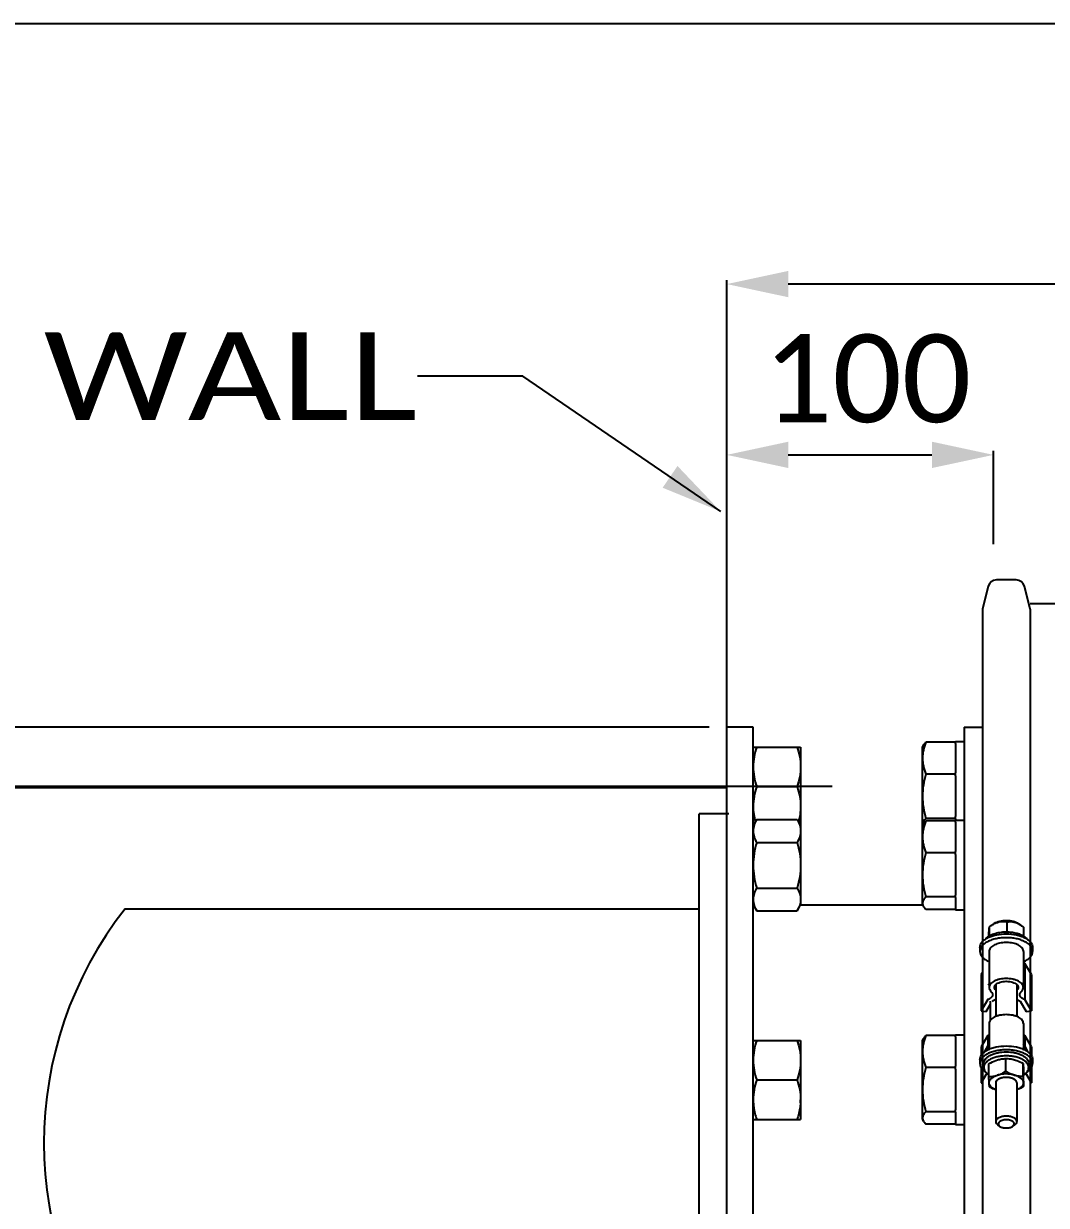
# Model space of a CAD drawing. Header units: millimetres. Extents: x 0 to 7169, y -1866 to 3918.
# Drawn here: x 5683.4 to 6071.3, y 3469.9 to 3918.1 of the extents above; entities that cross this region are included whole.
import ezdxf
from ezdxf.enums import TextEntityAlignment as Align

# ---------------------------------------------------------------- set-up
doc = ezdxf.new("R2010")
doc.units = ezdxf.units.MM
doc.header["$LTSCALE"] = 217.8
doc.header["$PDMODE"] = 3
doc.header["$PDSIZE"] = 8
doc.layers.get('0').update_dxf_attribs({"linetype": 'CONTINUOUS'})
doc.layers.get('Defpoints').update_dxf_attribs({"linetype": 'CONTINUOUS'})
doc.layers.add('00_BUW_DATUM', color=7, linetype='CONTINUOUS')
doc.layers.add('02___PRT_ALL_AXES', color=7, linetype='CONTINUOUS')
doc.styles.get("Standard").update_dxf_attribs({"font": 'calibri.ttf'})
doc.dimstyles.new('DIMSTYLE_2', dxfattribs={"dimtxt": 33.333333, "dimasz": 23.333333, "dimexe": 1.5, "dimexo": 1, "dimgap": 1.25, "dimtad": 1, "dimdsep": 46, "dimtxsty": 'Standard', "dimblk": '_FILLED', "dimblk1": '_FILLED', "dimblk2": '_FILLED', "dimcen": 0.09, "dimazin": 2, "dimtp": 0.01, "dimtm": 0.01, "dimtfac": 1, "dimtofl": 0, "dimtmove": 0, "dimatfit": 3, "dimldrblk": '_FILLED', "dimfxl": 1, "dimtolj": 1, "dimarcsym": 0})
doc.dimstyles.new('DIMSTYLE_3', dxfattribs={"dimtxt": 33.333333, "dimasz": 23.333333, "dimexe": 1.5, "dimexo": 1, "dimgap": 1.25, "dimtad": 1, "dimdec": 0, "dimdsep": 46, "dimtxsty": 'Standard', "dimblk": '_FILLED', "dimblk1": '_FILLED', "dimblk2": '_FILLED', "dimcen": 0.09, "dimazin": 2, "dimtp": 0.01, "dimtm": 0.01, "dimtfac": 1, "dimtdec": 0, "dimtofl": 0, "dimtmove": 0, "dimatfit": 3, "dimldrblk": '_FILLED', "dimfxl": 1, "dimtolj": 1, "dimarcsym": 0})
doc.dimstyles.get("Standard").update_dxf_attribs({"dimtxt": 23.333333, "dimasz": 23.333333, "dimexe": 1.5, "dimexo": 1, "dimtad": 1, "dimdsep": 46, "dimtxsty": 'Standard', "dimblk": '_FILLED', "dimblk1": '_FILLED', "dimblk2": '_FILLED', "dimcen": 0.09, "dimazin": 2, "dimtol": 1, "dimtp": 0.01, "dimtm": 0.01, "dimtfac": 1, "dimtofl": 0, "dimtmove": 0, "dimatfit": 3, "dimldrblk": '_FILLED', "dimfxl": 1, "dimtolj": 1, "dimarcsym": 0})

# ---------------------------------------------------------------- blocks, each defined once
blk = doc.blocks.new('_FILLED')
at = {"color": 0, "linetype": 'ByBlock'}
blk.add_solid([(0, 0), (-1, 0.214), (-1, -0.214)], dxfattribs=at)
blk = doc.blocks.new('*D88')
at = {"color": 0, "linetype": 'Continuous', "lineweight": -2}
for p, q in [((5950.14, 3408.4), (5950.14, 3756.02)), ((6051.27, 3720.61), (6051.27, 3756.02)), ((5973.47, 3754.52), (6027.93, 3754.52))]:
    blk.add_line(p, q, dxfattribs=at)
at = {"layer": 'Defpoints', "color": 0}
for p in [(6051.27, 3754.52), (6051.27, 3719.61), (5950.14, 3407.4)]:
    blk.add_point(p, dxfattribs=at)
at = {"color": 0, "linetype": 'ByBlock', "lineweight": -2, "xscale": 23.3333333333, "yscale": 23.3333333333, "zscale": 23.3333333333, "rotation": 180}
blk.add_blockref('_FILLED', (5950.14, 3754.52), dxfattribs=at)
at = {"color": 0, "linetype": 'ByBlock', "lineweight": -2, "xscale": 23.3333333333, "yscale": 23.3333333333, "zscale": 23.3333333333}
blk.add_blockref('_FILLED', (6051.27, 3754.52), dxfattribs=at)
at = {"color": 0, "insert": (5963.87, 3800.22), "char_height": 33.3333, "attachment_point": 1, "line_spacing_factor": 0.9}
blk.add_mtext('\\A1;\\A1;100', dxfattribs=at)
blk = doc.blocks.new('*D99')
at = {"color": 0, "linetype": 'Continuous', "lineweight": -2}
for p, q in [((5950.14, 3512.29), (5950.14, 3820.79)), ((6737.8, 3819.29), (5973.47, 3819.29)), ((6761.14, 3729.83), (6761.14, 3820.79))]:
    blk.add_line(p, q, dxfattribs=at)
at = {"layer": 'Defpoints', "color": 0}
for p in [(5950.14, 3819.29), (6761.14, 3728.83), (5950.14, 3511.29)]:
    blk.add_point(p, dxfattribs=at)
at = {"color": 0, "linetype": 'ByBlock', "lineweight": -2, "xscale": 23.3333333333, "yscale": 23.3333333333, "zscale": 23.3333333333, "rotation": 180}
blk.add_blockref('_FILLED', (5950.14, 3819.29), dxfattribs=at)
at = {"color": 0, "linetype": 'ByBlock', "lineweight": -2, "xscale": 23.3333333333, "yscale": 23.3333333333, "zscale": 23.3333333333}
blk.add_blockref('_FILLED', (6761.14, 3819.29), dxfattribs=at)
at = {"color": 0, "insert": (6311.1, 3864.98), "char_height": 33.333, "attachment_point": 1, "line_spacing_factor": 0.9}
blk.add_mtext('\\A1;815', dxfattribs=at)
blk = doc.blocks.new('*D105')
at = {"color": 0, "linetype": 'Continuous', "lineweight": -2}
for p, q in [((5953.47, 3628.73), (5545.37, 3628.73)), ((5546.87, 3605.39), (5546.87, 3207.06)), ((5954.81, 3183.73), (5545.37, 3183.73))]:
    blk.add_line(p, q, dxfattribs=at)
at = {"layer": 'Defpoints', "color": 0}
for p in [(5954.47, 3628.73), (5546.87, 3183.73), (5955.81, 3183.73)]:
    blk.add_point(p, dxfattribs=at)
at = {"color": 0, "linetype": 'ByBlock', "lineweight": -2, "xscale": 23.3333333333, "yscale": 23.3333333333, "zscale": 23.3333333333}
for p, rotation in [((5546.87, 3628.73), 90), ((5546.87, 3183.73), 270)]:
    blk.add_blockref('_FILLED', p, dxfattribs=dict(at, rotation=rotation))
at = {"color": 0, "insert": (5501.17, 3424.08), "char_height": 33.333, "attachment_point": 2, "rotation": 90, "line_spacing_factor": 0.9}
blk.add_mtext('\\A1;%%c445', dxfattribs=at)
blk = doc.blocks.new('*D107')
at = {"color": 0, "linetype": 'Continuous', "lineweight": -2}
for p, q in [((5943.47, 3651.23), (5456.46, 3651.23)), ((5457.96, 3627.89), (5457.96, 3184.56)), ((5943.47, 3161.23), (5456.46, 3161.23))]:
    blk.add_line(p, q, dxfattribs=at)
at = {"layer": 'Defpoints', "color": 0}
for p in [(5944.47, 3651.23), (5457.96, 3161.23), (5944.47, 3161.23)]:
    blk.add_point(p, dxfattribs=at)
at = {"color": 0, "linetype": 'ByBlock', "lineweight": -2, "xscale": 23.3333333333, "yscale": 23.3333333333, "zscale": 23.3333333333}
for p, rotation in [((5457.96, 3651.23), 90), ((5457.96, 3161.23), 270)]:
    blk.add_blockref('_FILLED', p, dxfattribs=dict(at, rotation=rotation))
at = {"color": 0, "insert": (5412.26, 3419.16), "char_height": 33.333, "attachment_point": 2, "rotation": 90, "line_spacing_factor": 0.9}
blk.add_mtext('\\A1;%%c490', dxfattribs=at)

msp = doc.modelspace()

# ---------------------------------------------------------------- linework, layer by layer
at = {"color": 7, "linetype": 'Continuous'}
msp.add_line((3959.832, 3918.057), (7169.208, 3918.057), dxfattribs=at)
at = {"color": 0, "linetype": 'Continuous'}
for p, q in [((5950.136, 3628.251), (5950.136, 3817.355)), ((6036.836, 3645.055), (6036.836, 3645.526)), ((6036.836, 3632.806), (6036.836, 3633.932)), ((5950.136, 3628.251), (5645.289, 3628.251)), ((5939.714, 3195.862), (5939.714, 3618.362)), ((5950.907, 3618.362), (5939.714, 3618.362)), ((6036.836, 3616.481), (6036.836, 3617.342)), ((6036.836, 3615.245), (6036.836, 3615.716)), ((6036.836, 3602.997), (6036.836, 3604.123)), ((6036.836, 3586.671), (6036.836, 3587.533)), ((6051.604, 3576.845), (6050.421, 3576.04)), ((6056.455, 3573.635), (6056.455, 3577.394)), ((6060.668, 3576.845), (6061.651, 3576.176)), ((6049.798, 3575.593), (6050.42, 3576.041)), ((6049.798, 3572.162), (6049.798, 3575.593)), ((6062.793, 3571.973), (6062.793, 3575.307)), ((6046.136, 3567.702), (6046.136, 3566.248)), ((6066.136, 3567.702), (6066.136, 3566.248)), ((6049.636, 3566.248), (6049.636, 3552.564)), ((6062.636, 3566.248), (6062.636, 3552.564)), ((6047.085, 3558.223), (6046.626, 3557.438)), ((6063.183, 3561.651), (6063.183, 3547.967)), ((6065.646, 3557.438), (6063.183, 3561.651)), ((6046.626, 3557.438), (6046.626, 3543.754)), ((6065.646, 3557.438), (6065.646, 3543.754)), ((6052.136, 3553.612), (6052.136, 3541.527)), ((6060.136, 3553.612), (6060.136, 3541.527)), ((6049.089, 3547.967), (6046.626, 3543.754)), ((6048.546, 3543.459), (6050.136, 3546.178)), ((6061.445, 3547.361), (6063.726, 3543.459)), ((6065.646, 3543.754), (6063.183, 3547.967)), ((6046.626, 3543.754), (6048.546, 3543.459)), ((6063.726, 3543.459), (6065.646, 3543.754)), ((6049.636, 3538.88), (6049.636, 3529.119)), ((6062.636, 3538.88), (6062.636, 3529.119)), ((6036.836, 3533.804), (6036.836, 3534.276)), ((6049.089, 3534.283), (6046.626, 3530.07)), ((6049.089, 3534.283), (6049.089, 3528.871)), ((6063.183, 3534.283), (6063.183, 3528.871)), ((6065.646, 3530.07), (6063.183, 3534.283)), ((6046.626, 3530.07), (6046.626, 3526.765)), ((6065.646, 3530.07), (6065.646, 3526.765)), ((6036.836, 3521.556), (6036.836, 3522.682)), ((6046.136, 3525.195), (6046.136, 3523.742)), ((6047.636, 3523.742), (6047.636, 3522.202)), ((6064.636, 3523.742), (6064.636, 3522.202)), ((6066.136, 3525.195), (6066.136, 3523.742)), ((6046.626, 3522.172), (6046.626, 3516.386)), ((6048.753, 3520.023), (6046.626, 3516.386)), ((6065.646, 3516.386), (6063.52, 3520.023)), ((6065.646, 3522.172), (6065.646, 3516.386)), ((6046.626, 3516.386), (6047.085, 3516.315)), ((6052.136, 3516.386), (6052.136, 3501.676)), ((6060.136, 3516.386), (6060.136, 3501.676)), ((6065.187, 3516.315), (6065.646, 3516.386)), ((6036.836, 3505.231), (6036.836, 3506.092)), ((6053.749, 3499.879), (6052.954, 3500.42)), ((6058.523, 3499.879), (6059.318, 3500.42))]:
    msp.add_line(p, q, dxfattribs=at)
for p, q in [((6065.187, 3698.112), (6748.122, 3698.112)), ((5990.094, 3628.728), (5890.094, 3628.728)), ((5721.924, 3582.391), (5939.714, 3582.391))]:
    msp.add_line(p, q)
for centre, radius, start, end in [((5834.935, 3493.489), 143.788, 141.80895, 218.19105), ((6054.483, 3568.126), 9.476, 77.98955, 79.5512)]:
    msp.add_arc(centre, radius, start, end, dxfattribs=at)
for points in [[(6050.421, 3576.041), (6050.812, 3576.307), (6051.217, 3576.554), (6051.638, 3576.769)], [(6061.652, 3576.177), (6062.047, 3575.908), (6062.426, 3575.614), (6062.793, 3575.307)]]:
    msp.add_open_spline(points, degree=3, dxfattribs=at)
for points, knots in [([(6051.604, 3576.845), (6052.211, 3577.258), (6053.733, 3577.84), (6055.329, 3578.013), (6056.187, 3578.009)], [0, 0, 0, 0, 0.4609939, 1, 1, 1, 1]), ([(6051.638, 3576.769), (6052.365, 3577.141), (6053.878, 3577.666), (6055.469, 3577.579), (6056.202, 3577.445)], [0, 0, 0, 0, 0.523213, 1, 1, 1, 1]), ([(6056.187, 3578.009), (6057.027, 3578.005), (6058.587, 3577.825), (6060.074, 3577.249), (6060.668, 3576.845)], [0, 0, 0, 0, 0.5390115, 1, 1, 1, 1]), ([(6056.455, 3577.394), (6057.121, 3577.512), (6058.574, 3577.596), (6059.964, 3577.128), (6060.633, 3576.785)], [0, 0, 0, 0, 0.4735997, 1, 1, 1, 1]), ([(6060.633, 3576.785), (6060.72, 3576.741), (6061.069, 3576.554), (6061.405, 3576.344), (6061.652, 3576.177)], [0, 0, 0, 0, 0.2469076, 1, 1, 1, 1]), ([(6048.255, 3570.89), (6048.603, 3571.337), (6049.31, 3571.92), (6050.409, 3572.518), (6051.77, 3573.067), (6053.693, 3573.525), (6055.305, 3573.646), (6056.136, 3573.646)], [0, 0, 0, 0, 0.1979219, 0.3127605, 0.4372981, 0.7095369, 1, 1, 1, 1]), ([(6049.492, 3571.987), (6049.514, 3572.474), (6049.558, 3573.343), (6049.625, 3574.449), (6049.703, 3575.16), (6049.754, 3575.5), (6049.798, 3575.593)], [0, 0, 0, 0, 0.4037684, 0.7207178, 0.9145244, 1, 1, 1, 1]), ([(6049.522, 3571.588), (6050.499, 3572.035), (6052.689, 3572.68), (6054.952, 3572.884), (6056.136, 3572.884)], [0, 0, 0, 0, 0.475943, 1, 1, 1, 1]), ([(6056.136, 3573.646), (6056.77, 3573.646), (6058.016, 3573.574), (6059.803, 3573.255), (6061.412, 3572.741), (6062.375, 3572.253), (6062.799, 3571.976)], [0, 0, 0, 0, 0.2735217, 0.5370372, 0.7815209, 1, 1, 1, 1]), ([(6056.136, 3572.884), (6057.418, 3572.884), (6059.309, 3572.701), (6061.657, 3572.062), (6063.173, 3571.429), (6064.43, 3570.656), (6065.382, 3569.762), (6065.991, 3568.768), (6066.136, 3568.045), (6066.136, 3567.702)], [0, 0, 0, 0, 0.3153058, 0.4623371, 0.5973003, 0.7178459, 0.8233358, 0.9156559, 1, 1, 1, 1]), ([(6062.799, 3571.976), (6062.922, 3571.896), (6063.368, 3571.582), (6063.773, 3571.205), (6064.018, 3570.89)], [0, 0, 0, 0, 0.2692874, 1, 1, 1, 1]), ([(6046.136, 3567.702), (6046.136, 3568.073), (6046.308, 3568.861), (6047.02, 3569.925), (6048.121, 3570.864), (6049.024, 3571.361), (6049.522, 3571.588)], [0, 0, 0, 0, 0.205462, 0.4332169, 0.6968127, 1, 1, 1, 1]), ([(6066.136, 3566.248), (6066.136, 3566.591), (6065.991, 3567.315), (6065.382, 3568.308), (6064.43, 3569.202), (6063.173, 3569.975), (6061.657, 3570.608), (6059.936, 3571.076), (6058.072, 3571.365), (6056.136, 3571.462), (6054.2, 3571.365), (6052.336, 3571.076), (6050.615, 3570.608), (6049.099, 3569.975), (6047.842, 3569.202), (6046.89, 3568.308), (6046.281, 3567.315), (6046.136, 3566.591), (6046.136, 3566.248)], [0, 0, 0, 0, 0.0421539, 0.0882937, 0.1410156, 0.2012625, 0.2687146, 0.3421986, 0.4199837, 0.5000002, 0.5800166, 0.6578014, 0.7312851, 0.7987371, 0.858984, 0.9117059, 0.957846, 1, 1, 1, 1]), ([(6062.412, 3567.124), (6062.185, 3567.56), (6061.596, 3568.14), (6060.634, 3568.704), (6059.376, 3569.221), (6057.569, 3569.603), (6055.305, 3569.658), (6053.141, 3569.314), (6051.548, 3568.7), (6050.568, 3568.021), (6050.045, 3567.475), (6049.714, 3566.879), (6049.636, 3566.452), (6049.636, 3566.248)], [0, 0, 0, 0, 0.0988287, 0.1584259, 0.2243872, 0.3708297, 0.5263846, 0.6766314, 0.8084664, 0.8649488, 0.9148014, 0.9590533, 1, 1, 1, 1]), ([(6046.136, 3566.248), (6046.136, 3565.871), (6046.314, 3565.068), (6047.049, 3563.99), (6048.183, 3563.041), (6049.111, 3562.543), (6049.622, 3562.316)], [0, 0, 0, 0, 0.2046345, 0.4320963, 0.6960458, 1, 1, 1, 1]), ([(6062.636, 3566.248), (6062.636, 3566.322), (6062.617, 3566.625), (6062.518, 3566.92), (6062.412, 3567.124)], [0, 0, 0, 0, 0.2439904, 1, 1, 1, 1]), ([(6062.65, 3562.316), (6063.161, 3562.543), (6064.089, 3563.041), (6065.223, 3563.99), (6065.958, 3565.068), (6066.136, 3565.871), (6066.136, 3566.248)], [0, 0, 0, 0, 0.3039542, 0.5679037, 0.7953655, 1, 1, 1, 1]), ([(6063.183, 3561.651), (6063.134, 3561.669), (6062.947, 3561.74), (6062.764, 3561.821), (6062.631, 3561.888)], [0, 0, 0, 0, 0.2575174, 1, 1, 1, 1]), ([(6062.636, 3552.564), (6062.636, 3552.787), (6062.542, 3553.257), (6062.146, 3553.903), (6061.527, 3554.484), (6060.71, 3554.987), (6059.725, 3555.398), (6058.198, 3555.813), (6056.136, 3556.013), (6054.074, 3555.813), (6052.547, 3555.398), (6051.562, 3554.987), (6050.745, 3554.484), (6050.126, 3553.903), (6049.73, 3553.257), (6049.636, 3552.787), (6049.636, 3552.564)], [0, 0, 0, 0, 0.0421712, 0.0883329, 0.1410783, 0.2013518, 0.2688335, 0.342349, 0.5, 0.657651, 0.7311665, 0.7986482, 0.8589217, 0.9116671, 0.9578288, 1, 1, 1, 1]), ([(6052.121, 3553.616), (6052.326, 3553.826), (6052.855, 3554.202), (6053.809, 3554.593), (6054.93, 3554.84), (6056.136, 3554.924), (6057.343, 3554.84), (6058.463, 3554.593), (6059.417, 3554.202), (6059.947, 3553.826), (6060.151, 3553.616)], [0, 0, 0, 0, 0.1021199, 0.2226067, 0.3574305, 0.5, 0.6425695, 0.7773933, 0.8978801, 1, 1, 1, 1]), ([(6049.636, 3552.564), (6049.636, 3552.278), (6049.798, 3551.659), (6050.195, 3551.173), (6050.433, 3550.948)], [0, 0, 0, 0, 0.4662577, 1, 1, 1, 1]), ([(6050.976, 3549.847), (6050.976, 3549.727), (6050.937, 3549.478), (6050.769, 3549.123), (6050.5, 3548.791), (6050.271, 3548.599), (6050.144, 3548.508)], [0, 0, 0, 0, 0.2203962, 0.4543932, 0.71233, 1, 1, 1, 1]), ([(6050.433, 3550.948), (6050.595, 3550.794), (6050.865, 3550.463), (6050.976, 3550.042), (6050.976, 3549.847)], [0, 0, 0, 0, 0.5337515, 1, 1, 1, 1]), ([(6051.636, 3552.563), (6051.636, 3552.748), (6051.733, 3553.145), (6051.975, 3553.467), (6052.121, 3553.616)], [0, 0, 0, 0, 0.4696531, 1, 1, 1, 1]), ([(6052.127, 3551.504), (6051.98, 3551.654), (6051.734, 3551.977), (6051.636, 3552.377), (6051.636, 3552.563)], [0, 0, 0, 0, 0.5307381, 1, 1, 1, 1]), ([(6060.636, 3552.563), (6060.636, 3552.377), (6060.538, 3551.977), (6060.292, 3551.654), (6060.145, 3551.504)], [0, 0, 0, 0, 0.4692619, 1, 1, 1, 1]), ([(6060.151, 3553.616), (6060.297, 3553.467), (6060.539, 3553.145), (6060.636, 3552.748), (6060.636, 3552.563)], [0, 0, 0, 0, 0.5303469, 1, 1, 1, 1]), ([(6061.296, 3549.847), (6061.297, 3550.042), (6061.407, 3550.463), (6061.677, 3550.794), (6061.839, 3550.948)], [0, 0, 0, 0, 0.4662485, 1, 1, 1, 1]), ([(6063.183, 3547.967), (6062.91, 3548.066), (6062.415, 3548.289), (6061.801, 3548.736), (6061.397, 3549.258), (6061.296, 3549.66), (6061.296, 3549.847)], [0, 0, 0, 0, 0.3089921, 0.5755416, 0.8011537, 1, 1, 1, 1]), ([(6061.839, 3550.948), (6062.077, 3551.173), (6062.474, 3551.659), (6062.636, 3552.278), (6062.636, 3552.564)], [0, 0, 0, 0, 0.5337423, 1, 1, 1, 1]), ([(6050.144, 3548.508), (6050.069, 3548.454), (6049.738, 3548.236), (6049.375, 3548.071), (6049.089, 3547.967)], [0, 0, 0, 0, 0.2319791, 1, 1, 1, 1]), ([(6050.827, 3547.361), (6050.955, 3547.42), (6051.421, 3547.653), (6051.859, 3547.947), (6052.14, 3548.204)], [0, 0, 0, 0, 0.2696925, 1, 1, 1, 1]), ([(6060.132, 3548.204), (6060.221, 3548.123), (6060.623, 3547.79), (6061.081, 3547.529), (6061.445, 3547.361)], [0, 0, 0, 0, 0.230694, 1, 1, 1, 1]), ([(6062.636, 3538.88), (6062.636, 3539.103), (6062.542, 3539.573), (6062.146, 3540.219), (6061.527, 3540.8), (6060.71, 3541.303), (6059.725, 3541.714), (6058.198, 3542.129), (6056.136, 3542.329), (6054.074, 3542.129), (6052.547, 3541.714), (6051.562, 3541.303), (6050.745, 3540.8), (6050.126, 3540.219), (6049.73, 3539.573), (6049.636, 3539.103), (6049.636, 3538.88)], [0, 0, 0, 0, 0.0421712, 0.0883329, 0.1410783, 0.2013518, 0.2688335, 0.342349, 0.5, 0.657651, 0.7311665, 0.7986482, 0.8589217, 0.9116671, 0.9578288, 1, 1, 1, 1]), ([(6049.641, 3534.52), (6049.598, 3534.498), (6049.418, 3534.411), (6049.232, 3534.335), (6049.089, 3534.283)], [0, 0, 0, 0, 0.2423313, 1, 1, 1, 1]), ([(6063.183, 3534.283), (6063.134, 3534.301), (6062.947, 3534.372), (6062.764, 3534.453), (6062.631, 3534.52)], [0, 0, 0, 0, 0.2575174, 1, 1, 1, 1]), ([(6046.136, 3525.195), (6046.136, 3525.539), (6046.281, 3526.262), (6046.89, 3527.256), (6047.842, 3528.149), (6049.099, 3528.923), (6050.615, 3529.556), (6052.963, 3530.195), (6054.854, 3530.378), (6056.136, 3530.378)], [0, 0, 0, 0, 0.0843441, 0.1766642, 0.2821541, 0.4026997, 0.5376629, 0.6846942, 1, 1, 1, 1]), ([(6066.136, 3523.742), (6066.136, 3524.085), (6065.991, 3524.808), (6065.382, 3525.802), (6064.43, 3526.696), (6063.173, 3527.469), (6061.657, 3528.102), (6059.936, 3528.57), (6058.072, 3528.859), (6056.136, 3528.956), (6054.2, 3528.859), (6052.336, 3528.57), (6050.615, 3528.102), (6049.099, 3527.469), (6047.842, 3526.696), (6046.89, 3525.802), (6046.281, 3524.808), (6046.136, 3524.085), (6046.136, 3523.742)], [0, 0, 0, 0, 0.0421539, 0.0882937, 0.1410156, 0.2012625, 0.2687146, 0.3421986, 0.4199837, 0.5000002, 0.5800166, 0.6578014, 0.7312851, 0.7987371, 0.858984, 0.9117059, 0.957846, 1, 1, 1, 1]), ([(6047.636, 3523.742), (6047.636, 3524.033), (6047.759, 3524.648), (6048.277, 3525.493), (6049.086, 3526.252), (6050.154, 3526.91), (6051.443, 3527.448), (6053.439, 3527.991), (6055.046, 3528.146), (6056.136, 3528.146)], [0, 0, 0, 0, 0.0843441, 0.1766642, 0.2821541, 0.4026997, 0.5376629, 0.6846942, 1, 1, 1, 1]), ([(6056.136, 3530.378), (6057.418, 3530.378), (6059.309, 3530.195), (6061.657, 3529.556), (6063.173, 3528.923), (6064.43, 3528.149), (6065.382, 3527.256), (6065.991, 3526.262), (6066.136, 3525.539), (6066.136, 3525.195)], [0, 0, 0, 0, 0.3153058, 0.4623371, 0.5973003, 0.7178459, 0.8233358, 0.9156559, 1, 1, 1, 1]), ([(6056.136, 3528.146), (6057.226, 3528.146), (6058.833, 3527.991), (6060.829, 3527.448), (6062.118, 3526.91), (6063.186, 3526.252), (6063.995, 3525.493), (6064.513, 3524.648), (6064.636, 3524.033), (6064.636, 3523.742)], [0, 0, 0, 0, 0.3153058, 0.4623371, 0.5973003, 0.7178459, 0.8233358, 0.9156559, 1, 1, 1, 1]), ([(6046.136, 3523.742), (6046.136, 3523.453), (6046.236, 3522.852), (6046.667, 3522.003), (6047.354, 3521.214), (6047.933, 3520.765), (6048.255, 3520.552)], [0, 0, 0, 0, 0.2176294, 0.4503495, 0.7092371, 1, 1, 1, 1]), ([(6064.636, 3522.202), (6064.636, 3522.494), (6064.513, 3523.109), (6063.995, 3523.953), (6063.186, 3524.713), (6062.118, 3525.371), (6060.829, 3525.908), (6059.366, 3526.307), (6057.782, 3526.552), (6056.136, 3526.635), (6054.49, 3526.552), (6052.906, 3526.307), (6051.443, 3525.908), (6050.154, 3525.371), (6049.086, 3524.713), (6048.277, 3523.953), (6047.759, 3523.109), (6047.636, 3522.494), (6047.636, 3522.202)], [0, 0, 0, 0, 0.0421539, 0.0882937, 0.1410156, 0.2012625, 0.2687146, 0.3421986, 0.4199837, 0.5000002, 0.5800166, 0.6578014, 0.7312851, 0.7987371, 0.858984, 0.9117059, 0.957846, 1, 1, 1, 1]), ([(6064.017, 3520.552), (6064.339, 3520.765), (6064.918, 3521.214), (6065.605, 3522.003), (6066.036, 3522.852), (6066.136, 3523.453), (6066.136, 3523.742)], [0, 0, 0, 0, 0.290763, 0.5496507, 0.7823707, 1, 1, 1, 1]), ([(6047.636, 3522.202), (6047.636, 3521.95), (6047.726, 3521.424), (6048.113, 3520.683), (6048.729, 3519.999), (6049.246, 3519.612), (6049.533, 3519.428)], [0, 0, 0, 0, 0.2163887, 0.4485529, 0.7078813, 1, 1, 1, 1]), ([(6056.034, 3518.459), (6055.97, 3518.454), (6055.844, 3518.445), (6055.653, 3518.432), (6055.495, 3518.42), (6055.384, 3518.413), (6055.32, 3518.408), (6055.273, 3518.405), (6055.233, 3518.402), (6055.201, 3518.4), (6055.182, 3518.398), (6055.166, 3518.398), (6055.151, 3518.394), (6055.124, 3518.39), (6055.072, 3518.379), (6054.997, 3518.365), (6054.877, 3518.342), (6054.757, 3518.319), (6054.637, 3518.296), (6054.562, 3518.281), (6054.502, 3518.27), (6054.457, 3518.261), (6054.412, 3518.252), (6054.378, 3518.246), (6054.356, 3518.242), (6054.34, 3518.239), (6054.324, 3518.233), (6054.304, 3518.226), (6054.277, 3518.217), (6054.243, 3518.206), (6054.19, 3518.188), (6054.122, 3518.165), (6054.015, 3518.129), (6053.908, 3518.093), (6053.8, 3518.057), (6053.733, 3518.034), (6053.679, 3518.016), (6053.646, 3518.005), (6053.622, 3517.997), (6053.611, 3517.993), (6053.604, 3517.991), (6053.598, 3517.988), (6053.591, 3517.984), (6053.58, 3517.978), (6053.56, 3517.968), (6053.532, 3517.953), (6053.488, 3517.93), (6053.432, 3517.9), (6053.364, 3517.864), (6053.297, 3517.829), (6053.23, 3517.793), (6053.163, 3517.758), (6053.107, 3517.728), (6053.062, 3517.705), (6053.034, 3517.69), (6053.014, 3517.679), (6053.003, 3517.673), (6052.996, 3517.67), (6052.99, 3517.667), (6052.986, 3517.663), (6052.979, 3517.657), (6052.964, 3517.644), (6052.942, 3517.627), (6052.917, 3517.605), (6052.891, 3517.584), (6052.857, 3517.555), (6052.797, 3517.505), (6052.728, 3517.447), (6052.66, 3517.39), (6052.617, 3517.354), (6052.583, 3517.326), (6052.562, 3517.308), (6052.545, 3517.293), (6052.532, 3517.283), (6052.52, 3517.274), (6052.516, 3517.266), (6052.51, 3517.258), (6052.504, 3517.248), (6052.494, 3517.233), (6052.481, 3517.213), (6052.465, 3517.189), (6052.444, 3517.158), (6052.418, 3517.119), (6052.387, 3517.072), (6052.355, 3517.025), (6052.324, 3516.978), (6052.298, 3516.939), (6052.277, 3516.907), (6052.261, 3516.884), (6052.25, 3516.866), (6052.242, 3516.854), (6052.238, 3516.848), (6052.234, 3516.844), (6052.234, 3516.839), (6052.233, 3516.835), (6052.232, 3516.83), (6052.23, 3516.822), (6052.227, 3516.807), (6052.222, 3516.786), (6052.217, 3516.761), (6052.21, 3516.728), (6052.201, 3516.686), (6052.19, 3516.636), (6052.176, 3516.57), (6052.158, 3516.486), (6052.143, 3516.42), (6052.136, 3516.386)], [0, 0, 0, 0, 0.03125, 0.0625, 0.09375, 0.109375, 0.1171875, 0.125, 0.1328125, 0.1367188, 0.140625, 0.1425781, 0.1445312, 0.1484375, 0.15625, 0.171875, 0.1875, 0.21875, 0.234375, 0.25, 0.2578125, 0.265625, 0.2734375, 0.28125, 0.2832031, 0.2851562, 0.2890625, 0.2929688, 0.296875, 0.3046875, 0.3125, 0.328125, 0.34375, 0.375, 0.390625, 0.40625, 0.4140625, 0.421875, 0.4257812, 0.4277344, 0.4287109, 0.4296875, 0.4316406, 0.4335938, 0.4375, 0.4453125, 0.453125, 0.46875, 0.484375, 0.5, 0.515625, 0.53125, 0.546875, 0.5546875, 0.5625, 0.5664062, 0.5683594, 0.5703125, 0.5712891, 0.5722656, 0.5742188, 0.578125, 0.5859375, 0.59375, 0.6015625, 0.609375, 0.625, 0.65625, 0.671875, 0.6875, 0.6953125, 0.703125, 0.7070312, 0.7109375, 0.7148438, 0.7167969, 0.71875, 0.7226562, 0.7265625, 0.734375, 0.7421875, 0.75, 0.765625, 0.78125, 0.796875, 0.8125, 0.828125, 0.8359375, 0.84375, 0.8515625, 0.8535156, 0.8554688, 0.8574219, 0.8583984, 0.859375, 0.8613281, 0.8632812, 0.8671875, 0.875, 0.8828125, 0.890625, 0.90625, 0.921875, 0.9375, 0.96875, 1, 1, 1, 1]), ([(6060.136, 3516.386), (6060.129, 3516.421), (6060.12, 3516.472), (6060.106, 3516.54), (6060.097, 3516.591), (6060.087, 3516.642), (6060.078, 3516.685), (6060.072, 3516.719), (6060.068, 3516.741), (6060.065, 3516.758), (6060.062, 3516.77), (6060.06, 3516.781), (6060.059, 3516.789), (6060.058, 3516.793), (6060.057, 3516.796), (6060.055, 3516.799), (6060.053, 3516.803), (6060.049, 3516.81), (6060.043, 3516.821), (6060.035, 3516.833), (6060.025, 3516.849), (6060.013, 3516.87), (6059.994, 3516.903), (6059.97, 3516.944), (6059.94, 3516.993), (6059.911, 3517.042), (6059.887, 3517.083), (6059.867, 3517.116), (6059.855, 3517.136), (6059.845, 3517.153), (6059.838, 3517.165), (6059.832, 3517.175), (6059.828, 3517.182), (6059.825, 3517.187), (6059.824, 3517.19), (6059.82, 3517.192), (6059.817, 3517.196), (6059.81, 3517.203), (6059.8, 3517.212), (6059.788, 3517.224), (6059.772, 3517.239), (6059.752, 3517.257), (6059.721, 3517.288), (6059.681, 3517.325), (6059.634, 3517.371), (6059.587, 3517.416), (6059.547, 3517.453), (6059.515, 3517.484), (6059.496, 3517.502), (6059.48, 3517.518), (6059.468, 3517.529), (6059.458, 3517.538), (6059.451, 3517.545), (6059.447, 3517.549), (6059.445, 3517.552), (6059.44, 3517.554), (6059.435, 3517.557), (6059.426, 3517.563), (6059.413, 3517.571), (6059.397, 3517.581), (6059.375, 3517.594), (6059.349, 3517.611), (6059.306, 3517.637), (6059.253, 3517.67), (6059.19, 3517.709), (6059.126, 3517.749), (6059.073, 3517.782), (6059.03, 3517.808), (6058.998, 3517.828), (6058.972, 3517.844), (6058.953, 3517.856), (6058.943, 3517.862), (6058.935, 3517.868), (6058.925, 3517.871), (6058.912, 3517.877), (6058.889, 3517.886), (6058.857, 3517.9), (6058.818, 3517.916), (6058.767, 3517.937), (6058.702, 3517.964), (6058.625, 3517.996), (6058.547, 3518.028), (6058.483, 3518.055), (6058.431, 3518.077), (6058.392, 3518.093), (6058.36, 3518.106), (6058.337, 3518.115), (6058.324, 3518.121), (6058.315, 3518.125), (6058.303, 3518.128), (6058.289, 3518.132), (6058.263, 3518.139), (6058.226, 3518.148), (6058.182, 3518.16), (6058.123, 3518.176), (6058.05, 3518.196), (6057.962, 3518.219), (6057.873, 3518.243), (6057.8, 3518.263), (6057.741, 3518.278), (6057.697, 3518.29), (6057.66, 3518.3), (6057.634, 3518.307), (6057.619, 3518.311), (6057.609, 3518.314), (6057.596, 3518.315), (6057.58, 3518.318), (6057.552, 3518.322), (6057.511, 3518.328), (6057.463, 3518.335), (6057.398, 3518.345), (6057.317, 3518.356), (6057.22, 3518.371), (6057.122, 3518.385), (6057.041, 3518.397), (6056.976, 3518.406), (6056.928, 3518.413), (6056.887, 3518.419), (6056.859, 3518.424), (6056.843, 3518.426), (6056.831, 3518.428), (6056.818, 3518.428), (6056.802, 3518.429), (6056.773, 3518.43), (6056.731, 3518.432), (6056.681, 3518.434), (6056.615, 3518.436), (6056.532, 3518.439), (6056.399, 3518.444), (6056.233, 3518.451), (6056.1, 3518.456), (6056.034, 3518.459)], [0, 0, 0, 0, 0.03125, 0.046875, 0.0625, 0.078125, 0.09375, 0.1015625, 0.109375, 0.1132812, 0.1171875, 0.1210938, 0.1230469, 0.1240234, 0.125, 0.1259766, 0.1269531, 0.1289062, 0.1328125, 0.1367188, 0.140625, 0.1484375, 0.15625, 0.171875, 0.1875, 0.203125, 0.21875, 0.2265625, 0.234375, 0.2382812, 0.2421875, 0.2460938, 0.2480469, 0.2490234, 0.25, 0.2509766, 0.2519531, 0.2539062, 0.2578125, 0.2617188, 0.265625, 0.2734375, 0.28125, 0.296875, 0.3125, 0.328125, 0.34375, 0.3515625, 0.359375, 0.3632812, 0.3671875, 0.3710938, 0.3730469, 0.3740234, 0.375, 0.3759766, 0.3769531, 0.3789062, 0.3828125, 0.3867188, 0.390625, 0.3984375, 0.40625, 0.421875, 0.4375, 0.453125, 0.46875, 0.4765625, 0.484375, 0.4921875, 0.4960938, 0.4980469, 0.5, 0.5019531, 0.5039062, 0.5078125, 0.515625, 0.5234375, 0.53125, 0.546875, 0.5625, 0.578125, 0.59375, 0.6015625, 0.609375, 0.6171875, 0.6210938, 0.6230469, 0.625, 0.6269531, 0.6289062, 0.6328125, 0.640625, 0.6484375, 0.65625, 0.671875, 0.6875, 0.703125, 0.71875, 0.7265625, 0.734375, 0.7421875, 0.7460938, 0.7480469, 0.75, 0.7519531, 0.7539062, 0.7578125, 0.765625, 0.7734375, 0.78125, 0.796875, 0.8125, 0.828125, 0.84375, 0.8515625, 0.859375, 0.8671875, 0.8710938, 0.8730469, 0.875, 0.8769531, 0.8789062, 0.8828125, 0.890625, 0.8984375, 0.90625, 0.921875, 0.9375, 0.96875, 1, 1, 1, 1]), ([(6062.739, 3519.428), (6063.026, 3519.612), (6063.544, 3519.999), (6064.159, 3520.683), (6064.546, 3521.424), (6064.636, 3521.95), (6064.636, 3522.202)], [0, 0, 0, 0, 0.2921187, 0.5514472, 0.7836113, 1, 1, 1, 1]), ([(6056.172, 3503.749), (6055.655, 3503.751), (6054.675, 3503.66), (6053.54, 3503.299), (6052.826, 3502.864), (6052.441, 3502.505), (6052.195, 3502.105), (6052.136, 3501.814), (6052.136, 3501.676)], [0, 0, 0, 0, 0.3153295, 0.5970882, 0.7178112, 0.8234035, 0.915729, 1, 1, 1, 1]), ([(6052.136, 3501.676), (6052.136, 3501.444), (6052.321, 3500.928), (6052.72, 3500.579), (6052.954, 3500.42)], [0, 0, 0, 0, 0.4501157, 1, 1, 1, 1]), ([(6056.163, 3502.375), (6055.627, 3502.378), (6054.847, 3502.28), (6053.947, 3501.912), (6053.458, 3501.565), (6053.156, 3501.141), (6053.09, 3500.469), (6053.475, 3500.066), (6053.75, 3499.879)], [0, 0, 0, 0, 0.3335963, 0.4788397, 0.6016822, 0.7030066, 0.7929103, 1, 1, 1, 1]), ([(6058.522, 3499.879), (6058.796, 3500.064), (6059.177, 3500.463), (6059.12, 3501.129), (6058.827, 3501.552), (6058.348, 3501.899), (6057.463, 3502.271), (6056.693, 3502.373), (6056.163, 3502.375)], [0, 0, 0, 0, 0.2080486, 0.2981599, 0.3992767, 0.5216479, 0.6664145, 1, 1, 1, 1]), ([(6060.136, 3501.676), (6060.136, 3501.812), (6060.079, 3502.1), (6059.838, 3502.495), (6059.461, 3502.852), (6058.762, 3503.285), (6057.646, 3503.649), (6056.681, 3503.746), (6056.172, 3503.749)], [0, 0, 0, 0, 0.0845196, 0.1769544, 0.2824744, 0.4029894, 0.6843222, 1, 1, 1, 1]), ([(6059.318, 3500.42), (6059.552, 3500.579), (6059.951, 3500.928), (6060.136, 3501.444), (6060.136, 3501.676)], [0, 0, 0, 0, 0.5498858, 1, 1, 1, 1]), ([(6053.75, 3499.879), (6054.063, 3499.666), (6054.845, 3499.363), (6055.667, 3499.268), (6056.109, 3499.266)], [0, 0, 0, 0, 0.4610036, 1, 1, 1, 1]), ([(6056.109, 3499.266), (6056.561, 3499.264), (6057.401, 3499.355), (6058.203, 3499.661), (6058.522, 3499.879)], [0, 0, 0, 0, 0.538992, 1, 1, 1, 1])]:
    msp.add_open_spline(points, degree=3, knots=knots, dxfattribs=at)
at = {"layer": '00_BUW_DATUM', "color": 0, "linetype": 'Continuous'}
for p, q in [((5960.136, 3643.728), (5978.136, 3643.728)), ((5978.136, 3643.728), (5978.136, 3583.919)), ((6024.336, 3643.728), (6024.68, 3644.324)), ((6024.336, 3583.919), (6024.336, 3643.728)), ((6036.836, 3645.526), (6025.676, 3645.526)), ((6036.836, 3645.728), (6036.836, 3645.526)), ((6040.136, 3645.728), (6036.836, 3645.728)), ((6036.836, 3645.055), (6036.836, 3633.932)), ((6036.836, 3633.469), (6025.676, 3633.469)), ((6036.836, 3632.806), (6036.836, 3617.342)), ((5961.476, 3628.728), (5976.796, 3628.728)), ((6036.836, 3616.671), (6025.676, 3616.671)), ((6036.836, 3616.481), (6036.836, 3615.925)), ((5960.136, 3613.919), (5961.476, 3616.239)), ((5961.476, 3616.239), (5976.796, 3616.239)), ((5976.796, 3616.239), (5978.136, 3613.919)), ((6024.336, 3613.919), (6024.68, 3614.514)), ((6036.836, 3615.716), (6025.676, 3615.716)), ((6036.836, 3615.919), (6036.836, 3615.716)), ((6040.136, 3615.919), (6036.836, 3615.919)), ((6036.836, 3615.245), (6036.836, 3604.123)), ((5961.476, 3607.579), (5976.796, 3607.579)), ((6036.836, 3603.66), (6025.676, 3603.66)), ((6036.836, 3602.997), (6036.836, 3587.533)), ((5961.476, 3590.258), (5976.796, 3590.258)), ((6036.836, 3586.862), (6025.676, 3586.862)), ((6036.836, 3586.671), (6036.836, 3581.919)), ((5960.136, 3583.919), (5961.476, 3581.598)), ((5961.476, 3581.598), (5976.796, 3581.598)), ((5976.796, 3581.598), (5978.136, 3583.919)), ((6024.336, 3583.919), (6024.68, 3583.323)), ((6036.836, 3582.121), (6025.676, 3582.121)), ((6040.136, 3581.919), (6036.836, 3581.919)), ((5960.136, 3532.478), (5978.136, 3532.478)), ((5978.136, 3532.478), (5978.136, 3502.478)), ((6024.336, 3532.478), (6024.68, 3533.074)), ((6024.336, 3502.478), (6024.336, 3532.478)), ((6036.836, 3534.276), (6025.676, 3534.276)), ((6036.836, 3534.478), (6036.836, 3534.276)), ((6040.136, 3534.478), (6036.836, 3534.478)), ((6036.836, 3533.804), (6036.836, 3522.682)), ((6049.542, 3518.741), (6049.542, 3523.564)), ((6055.944, 3520.771), (6055.944, 3525.594)), ((6062.538, 3518.913), (6062.538, 3523.736)), ((6036.836, 3522.219), (6025.676, 3522.219)), ((6036.836, 3521.556), (6036.836, 3506.092)), ((6062.73, 3515.025), (6062.73, 3519.847)), ((5961.476, 3517.478), (5976.796, 3517.478)), ((6036.836, 3505.421), (6025.676, 3505.421)), ((6036.836, 3505.231), (6036.836, 3500.478)), ((5960.136, 3502.478), (5978.136, 3502.478)), ((6024.336, 3502.478), (6024.68, 3501.882)), ((6036.836, 3500.68), (6025.676, 3500.68)), ((6040.136, 3500.478), (6036.836, 3500.478))]:
    msp.add_line(p, q, dxfattribs=at)
for centre, radius, start, end in [((6026.318, 3614.303), 1.982, 180.04951, 189.25155), ((5979.75, 3509.98), 19.614, 180.00674, 183.39443), ((5958.522, 3509.98), 19.614, 356.60557, 359.99326)]:
    msp.add_arc(centre, radius, start, end, dxfattribs=at)
for points, knots in [([(5961.476, 3643.728), (5961.071, 3642.515), (5960.394, 3640.05), (5960.136, 3637.497), (5960.136, 3636.228)], [0, 0, 0, 0, 0.5018729, 1, 1, 1, 1]), ([(5976.796, 3643.728), (5977.201, 3642.515), (5977.878, 3640.05), (5978.136, 3637.497), (5978.136, 3636.228)], [0, 0, 0, 0, 0.5018729, 1, 1, 1, 1]), ([(6025.676, 3645.526), (6025.275, 3644.559), (6024.599, 3642.594), (6024.336, 3640.52), (6024.336, 3639.497)], [0, 0, 0, 0, 0.5056364, 1, 1, 1, 1]), ([(6024.68, 3644.324), (6024.74, 3644.428), (6025.025, 3644.865), (6025.385, 3645.25), (6025.676, 3645.526)], [0, 0, 0, 0, 0.2310069, 1, 1, 1, 1]), ([(6024.336, 3639.497), (6024.336, 3638.475), (6024.599, 3636.401), (6025.275, 3634.435), (6025.676, 3633.469)], [0, 0, 0, 0, 0.4943637, 1, 1, 1, 1]), ([(5960.136, 3636.228), (5960.136, 3634.959), (5960.394, 3632.406), (5961.071, 3629.941), (5961.476, 3628.728)], [0, 0, 0, 0, 0.4981271, 1, 1, 1, 1]), ([(5978.136, 3636.228), (5978.136, 3634.959), (5977.878, 3632.406), (5977.201, 3629.941), (5976.796, 3628.728)], [0, 0, 0, 0, 0.4981271, 1, 1, 1, 1]), ([(6025.676, 3633.469), (6025.27, 3632.105), (6024.592, 3629.337), (6024.336, 3626.49), (6024.336, 3625.07)], [0, 0, 0, 0, 0.5004423, 1, 1, 1, 1]), ([(5961.476, 3628.728), (5961.071, 3627.515), (5960.394, 3625.05), (5960.136, 3622.497), (5960.136, 3621.228)], [0, 0, 0, 0, 0.5018729, 1, 1, 1, 1]), ([(5976.796, 3628.728), (5977.201, 3627.515), (5977.878, 3625.05), (5978.136, 3622.497), (5978.136, 3621.228)], [0, 0, 0, 0, 0.5018729, 1, 1, 1, 1]), ([(5960.136, 3621.228), (5960.136, 3620.243), (5960.289, 3618.264), (5960.713, 3616.33), (5960.975, 3615.374)], [0, 0, 0, 0, 0.4987709, 1, 1, 1, 1]), ([(5978.136, 3621.228), (5978.136, 3620.243), (5977.983, 3618.264), (5977.559, 3616.33), (5977.297, 3615.374)], [0, 0, 0, 0, 0.4987709, 1, 1, 1, 1]), ([(6024.336, 3625.07), (6024.336, 3623.65), (6024.592, 3620.803), (6025.27, 3618.035), (6025.676, 3616.671)], [0, 0, 0, 0, 0.4995577, 1, 1, 1, 1]), ([(6025.676, 3616.671), (6025.481, 3616.487), (6025.126, 3616.12), (6024.69, 3615.532), (6024.405, 3614.926), (6024.336, 3614.503), (6024.336, 3614.301)], [0, 0, 0, 0, 0.2876594, 0.5479439, 0.7823335, 1, 1, 1, 1]), ([(5961.476, 3616.239), (5961.083, 3615.559), (5960.413, 3614.178), (5960.136, 3612.648), (5960.136, 3611.909)], [0, 0, 0, 0, 0.5149311, 1, 1, 1, 1]), ([(5976.796, 3616.239), (5977.189, 3615.559), (5977.859, 3614.178), (5978.136, 3612.648), (5978.136, 3611.909)], [0, 0, 0, 0, 0.5149311, 1, 1, 1, 1]), ([(6025.676, 3615.716), (6025.275, 3614.75), (6024.599, 3612.785), (6024.336, 3610.711), (6024.336, 3609.688)], [0, 0, 0, 0, 0.5056364, 1, 1, 1, 1]), ([(6024.68, 3614.514), (6024.74, 3614.619), (6025.025, 3615.056), (6025.385, 3615.44), (6025.676, 3615.716)], [0, 0, 0, 0, 0.2310069, 1, 1, 1, 1]), ([(5960.136, 3611.909), (5960.136, 3611.17), (5960.413, 3609.64), (5961.083, 3608.259), (5961.476, 3607.579)], [0, 0, 0, 0, 0.4850689, 1, 1, 1, 1]), ([(5961.476, 3607.579), (5961.07, 3606.172), (5960.392, 3603.315), (5960.136, 3600.383), (5960.136, 3598.919)], [0, 0, 0, 0, 0.5001043, 1, 1, 1, 1]), ([(5978.136, 3611.909), (5978.136, 3611.17), (5977.859, 3609.64), (5977.189, 3608.259), (5976.796, 3607.579)], [0, 0, 0, 0, 0.4850689, 1, 1, 1, 1]), ([(5976.796, 3607.579), (5977.202, 3606.172), (5977.88, 3603.315), (5978.136, 3600.383), (5978.136, 3598.919)], [0, 0, 0, 0, 0.5001043, 1, 1, 1, 1]), ([(6024.336, 3609.688), (6024.336, 3608.665), (6024.599, 3606.591), (6025.275, 3604.626), (6025.676, 3603.66)], [0, 0, 0, 0, 0.4943637, 1, 1, 1, 1]), ([(6025.676, 3603.66), (6025.27, 3602.296), (6024.592, 3599.528), (6024.336, 3596.681), (6024.336, 3595.261)], [0, 0, 0, 0, 0.5004423, 1, 1, 1, 1]), ([(5960.136, 3598.919), (5960.136, 3597.455), (5960.392, 3594.522), (5961.07, 3591.665), (5961.476, 3590.258)], [0, 0, 0, 0, 0.4998957, 1, 1, 1, 1]), ([(5978.136, 3598.919), (5978.136, 3597.455), (5977.88, 3594.522), (5977.202, 3591.665), (5976.796, 3590.258)], [0, 0, 0, 0, 0.4998957, 1, 1, 1, 1]), ([(6024.336, 3595.261), (6024.336, 3593.841), (6024.592, 3590.994), (6025.27, 3588.225), (6025.676, 3586.862)], [0, 0, 0, 0, 0.4995577, 1, 1, 1, 1]), ([(5961.476, 3590.258), (5961.083, 3589.579), (5960.413, 3588.197), (5960.136, 3586.668), (5960.136, 3585.928)], [0, 0, 0, 0, 0.5149311, 1, 1, 1, 1]), ([(5976.796, 3590.258), (5977.189, 3589.579), (5977.859, 3588.197), (5978.136, 3586.668), (5978.136, 3585.928)], [0, 0, 0, 0, 0.5149311, 1, 1, 1, 1]), ([(5960.136, 3585.928), (5960.136, 3585.189), (5960.413, 3583.659), (5961.083, 3582.278), (5961.476, 3581.598)], [0, 0, 0, 0, 0.4850689, 1, 1, 1, 1]), ([(5978.136, 3585.928), (5978.136, 3585.189), (5977.859, 3583.659), (5977.189, 3582.278), (5976.796, 3581.598)], [0, 0, 0, 0, 0.4850689, 1, 1, 1, 1]), ([(6025.676, 3586.862), (6025.481, 3586.678), (6025.126, 3586.31), (6024.69, 3585.722), (6024.405, 3585.117), (6024.336, 3584.694), (6024.336, 3584.491)], [0, 0, 0, 0, 0.2876594, 0.5479439, 0.7823335, 1, 1, 1, 1]), ([(6024.336, 3584.491), (6024.336, 3584.393), (6024.367, 3583.984), (6024.524, 3583.592), (6024.68, 3583.323)], [0, 0, 0, 0, 0.2397778, 1, 1, 1, 1]), ([(6024.68, 3583.323), (6024.74, 3583.219), (6025.025, 3582.781), (6025.385, 3582.397), (6025.676, 3582.121)], [0, 0, 0, 0, 0.2310069, 1, 1, 1, 1]), ([(5961.476, 3532.478), (5961.071, 3531.265), (5960.394, 3528.8), (5960.136, 3526.247), (5960.136, 3524.978)], [0, 0, 0, 0, 0.5018729, 1, 1, 1, 1]), ([(5976.796, 3532.478), (5977.201, 3531.265), (5977.878, 3528.8), (5978.136, 3526.247), (5978.136, 3524.978)], [0, 0, 0, 0, 0.5018729, 1, 1, 1, 1]), ([(6025.676, 3534.276), (6025.275, 3533.309), (6024.599, 3531.344), (6024.336, 3529.27), (6024.336, 3528.247)], [0, 0, 0, 0, 0.5056364, 1, 1, 1, 1]), ([(6024.68, 3533.074), (6024.74, 3533.178), (6025.025, 3533.615), (6025.385, 3534), (6025.676, 3534.276)], [0, 0, 0, 0, 0.2310069, 1, 1, 1, 1]), ([(6024.336, 3528.247), (6024.336, 3527.225), (6024.599, 3525.151), (6025.275, 3523.185), (6025.676, 3522.219)], [0, 0, 0, 0, 0.4943637, 1, 1, 1, 1]), ([(5960.136, 3524.978), (5960.136, 3523.709), (5960.394, 3521.156), (5961.071, 3518.691), (5961.476, 3517.478)], [0, 0, 0, 0, 0.4981271, 1, 1, 1, 1]), ([(5978.136, 3524.978), (5978.136, 3523.709), (5977.878, 3521.156), (5977.201, 3518.691), (5976.796, 3517.478)], [0, 0, 0, 0, 0.4981271, 1, 1, 1, 1]), ([(6049.542, 3523.564), (6049.801, 3523.721), (6050.822, 3524.314), (6051.906, 3524.81), (6052.743, 3525.075)], [0, 0, 0, 0, 0.2562295, 1, 1, 1, 1]), ([(6052.743, 3525.075), (6053.271, 3525.243), (6054.332, 3525.49), (6055.415, 3525.579), (6055.944, 3525.594)], [0, 0, 0, 0, 0.5111246, 1, 1, 1, 1]), ([(6055.944, 3525.594), (6056.489, 3525.593), (6057.601, 3525.534), (6058.696, 3525.315), (6059.241, 3525.161)], [0, 0, 0, 0, 0.4900607, 1, 1, 1, 1]), ([(6059.241, 3525.161), (6059.523, 3525.082), (6060.665, 3524.712), (6061.748, 3524.18), (6062.538, 3523.736)], [0, 0, 0, 0, 0.2441747, 1, 1, 1, 1]), ([(6062.538, 3523.736), (6062.547, 3523.645), (6062.588, 3523.163), (6062.615, 3522.68), (6062.634, 3522.288)], [0, 0, 0, 0, 0.1882975, 1, 1, 1, 1]), ([(6025.676, 3522.219), (6025.27, 3520.855), (6024.592, 3518.087), (6024.336, 3515.24), (6024.336, 3513.82)], [0, 0, 0, 0, 0.5004423, 1, 1, 1, 1]), ([(6049.542, 3518.741), (6050.072, 3518.756), (6051.155, 3518.844), (6052.215, 3519.092), (6052.743, 3519.26)], [0, 0, 0, 0, 0.4888754, 1, 1, 1, 1]), ([(6049.638, 3516.3), (6049.629, 3516.476), (6049.592, 3517.289), (6049.564, 3518.103), (6049.542, 3518.741)], [0, 0, 0, 0, 0.2160399, 1, 1, 1, 1]), ([(6049.638, 3516.3), (6049.631, 3516.447), (6049.655, 3516.75), (6049.805, 3517.192), (6050.065, 3517.617), (6050.572, 3518.176), (6051.463, 3518.782), (6052.289, 3519.115), (6052.743, 3519.26)], [0, 0, 0, 0, 0.0963708, 0.1962458, 0.3033501, 0.4202873, 0.6877785, 1, 1, 1, 1]), ([(6052.743, 3519.26), (6053.017, 3519.346), (6054.13, 3519.748), (6055.18, 3520.307), (6055.944, 3520.771)], [0, 0, 0, 0, 0.2432504, 1, 1, 1, 1]), ([(6059.241, 3519.346), (6058.723, 3519.492), (6057.637, 3519.702), (6055.972, 3519.791), (6054.319, 3519.659), (6053.249, 3519.42), (6052.743, 3519.26)], [0, 0, 0, 0, 0.2455088, 0.50243, 0.7580964, 1, 1, 1, 1]), ([(6055.944, 3520.771), (6056.211, 3520.621), (6057.266, 3520.053), (6058.382, 3519.588), (6059.241, 3519.346)], [0, 0, 0, 0, 0.2553891, 1, 1, 1, 1]), ([(6059.241, 3519.346), (6059.712, 3519.213), (6060.572, 3518.899), (6061.517, 3518.32), (6062.077, 3517.777), (6062.378, 3517.361), (6062.572, 3516.924), (6062.627, 3516.621), (6062.634, 3516.472)], [0, 0, 0, 0, 0.3112997, 0.5803251, 0.6982333, 0.8059066, 0.9054195, 1, 1, 1, 1]), ([(6059.241, 3519.346), (6059.787, 3519.192), (6060.881, 3518.973), (6061.994, 3518.913), (6062.538, 3518.913)], [0, 0, 0, 0, 0.5099393, 1, 1, 1, 1]), ([(6062.538, 3518.913), (6062.546, 3518.685), (6062.574, 3517.872), (6062.605, 3517.058), (6062.634, 3516.472)], [0, 0, 0, 0, 0.2796956, 1, 1, 1, 1]), ([(6062.634, 3522.288), (6062.643, 3522.112), (6062.68, 3521.299), (6062.708, 3520.485), (6062.73, 3519.847)], [0, 0, 0, 0, 0.2160399, 1, 1, 1, 1]), ([(5961.476, 3517.478), (5961.071, 3516.265), (5960.394, 3513.8), (5960.136, 3511.247), (5960.136, 3509.978)], [0, 0, 0, 0, 0.5018729, 1, 1, 1, 1]), ([(5976.796, 3517.478), (5977.201, 3516.265), (5977.878, 3513.8), (5978.136, 3511.247), (5978.136, 3509.978)], [0, 0, 0, 0, 0.5018729, 1, 1, 1, 1]), ([(6024.336, 3513.82), (6024.336, 3512.4), (6024.592, 3509.553), (6025.27, 3506.785), (6025.676, 3505.421)], [0, 0, 0, 0, 0.4995577, 1, 1, 1, 1]), ([(6049.734, 3514.853), (6049.725, 3514.943), (6049.684, 3515.425), (6049.657, 3515.908), (6049.638, 3516.3)], [0, 0, 0, 0, 0.1882975, 1, 1, 1, 1]), ([(6052.129, 3513.734), (6051.776, 3513.878), (6051.132, 3514.195), (6050.334, 3514.809), (6049.8, 3515.513), (6049.651, 3516.048), (6049.638, 3516.3)], [0, 0, 0, 0, 0.3050716, 0.5703437, 0.7978897, 1, 1, 1, 1]), ([(6052.136, 3513.719), (6051.931, 3513.794), (6051.108, 3514.122), (6050.316, 3514.525), (6049.734, 3514.853)], [0, 0, 0, 0, 0.2463221, 1, 1, 1, 1]), ([(6062.73, 3515.025), (6062.519, 3514.897), (6061.684, 3514.408), (6060.81, 3513.981), (6060.136, 3513.725)], [0, 0, 0, 0, 0.2545925, 1, 1, 1, 1]), ([(6062.634, 3516.472), (6062.64, 3516.342), (6062.623, 3516.074), (6062.463, 3515.532), (6062.013, 3514.876), (6061.188, 3514.22), (6060.513, 3513.884), (6060.14, 3513.733)], [0, 0, 0, 0, 0.0999925, 0.2028125, 0.4280481, 0.6926948, 1, 1, 1, 1]), ([(6062.634, 3516.472), (6062.641, 3516.319), (6062.667, 3515.837), (6062.699, 3515.354), (6062.73, 3515.025)], [0, 0, 0, 0, 0.3166171, 1, 1, 1, 1]), ([(5960.17, 3508.819), (5960.202, 3508.281), (5960.418, 3506.128), (5960.962, 3504.018), (5961.476, 3502.478)], [0, 0, 0, 0, 0.249105, 1, 1, 1, 1]), ([(5978.102, 3508.819), (5978.07, 3508.281), (5977.854, 3506.128), (5977.31, 3504.018), (5976.796, 3502.478)], [0, 0, 0, 0, 0.249105, 1, 1, 1, 1]), ([(6025.676, 3505.421), (6025.481, 3505.237), (6025.126, 3504.87), (6024.69, 3504.282), (6024.405, 3503.676), (6024.336, 3503.253), (6024.336, 3503.051)], [0, 0, 0, 0, 0.2876594, 0.5479439, 0.7823335, 1, 1, 1, 1]), ([(6024.336, 3503.051), (6024.336, 3502.953), (6024.367, 3502.544), (6024.524, 3502.151), (6024.68, 3501.882)], [0, 0, 0, 0, 0.2397778, 1, 1, 1, 1]), ([(6024.68, 3501.882), (6024.74, 3501.778), (6025.025, 3501.34), (6025.385, 3500.956), (6025.676, 3500.68)], [0, 0, 0, 0, 0.2310069, 1, 1, 1, 1])]:
    msp.add_open_spline(points, degree=3, knots=knots, dxfattribs=at)
at = {"layer": '02___PRT_ALL_AXES', "color": 0, "linetype": 'Continuous'}
for p, q in [((6059.89, 3707.112), (6052.382, 3707.112)), ((6049.28, 3704.696), (6047.085, 3696.004)), ((6065.187, 3696.004), (6062.992, 3704.696)), ((6047.085, 3696.004), (6047.085, 3564.166)), ((6065.187, 3696.004), (6065.187, 3564.166)), ((5950.136, 3161.228), (5950.136, 3651.228)), ((5960.136, 3651.228), (5950.136, 3651.228)), ((5960.136, 3161.228), (5960.136, 3651.228)), ((6040.136, 3651.228), (6040.136, 3161.228)), ((6040.136, 3651.228), (6047.085, 3651.228)), ((6024.446, 3583.728), (5978.026, 3583.728)), ((6047.085, 3564.067), (6047.085, 3558.223)), ((6065.187, 3564.067), (6065.187, 3558.223)), ((6047.085, 3562.2), (6047.085, 3118.22)), ((6065.187, 3562.2), (6065.187, 3116.112)), ((6050.136, 3540.148), (6050.136, 3547.361)), ((6048.061, 3528.24), (6049.28, 3530.581)), ((6062.992, 3530.581), (6064.211, 3528.24))]:
    msp.add_line(p, q, dxfattribs=at)
for centre, start, end in [((6052.382, 3703.912), 90, 165.82766), ((6059.89, 3703.912), 14.17234, 90)]:
    msp.add_arc(centre, 3.2, start, end, dxfattribs=at)
for points, knots in [([(6049.28, 3553.51), (6049.298, 3553.551), (6049.389, 3553.721), (6049.516, 3553.87), (6049.624, 3553.971)], [0, 0, 0, 0, 0.2349933, 1, 1, 1, 1]), ([(6062.648, 3553.971), (6062.686, 3553.936), (6062.821, 3553.799), (6062.934, 3553.638), (6062.992, 3553.51)], [0, 0, 0, 0, 0.2671254, 1, 1, 1, 1]), ([(6049.624, 3530.988), (6049.586, 3530.957), (6049.453, 3530.839), (6049.34, 3530.696), (6049.28, 3530.581)], [0, 0, 0, 0, 0.2717372, 1, 1, 1, 1]), ([(6062.992, 3530.581), (6062.973, 3530.618), (6062.881, 3530.771), (6062.754, 3530.901), (6062.648, 3530.988)], [0, 0, 0, 0, 0.2306089, 1, 1, 1, 1])]:
    msp.add_open_spline(points, degree=3, knots=knots, dxfattribs=at)

# ---------------------------------------------------------------- texts
at = {"color": 0, "linetype": 'Continuous', "width": 1.169125}
msp.add_text('WALL', height=33.3333, dxfattribs=at).set_placement((5691.033, 3767.704), (5832.796, 3767.704), align=Align.FIT)

# ---------------------------------------------------------------- dimensions: what is measured, and where the dimension line sits
at = {"color": 0, "linetype": 'Continuous'}
dim = msp.add_linear_dim(base=(5950.136, 3819.287), p1=(6761.136, 3728.827), p2=(5950.136, 3511.287), angle=180, text='815', dimstyle='DIMSTYLE_2', override={"dimtxsty": 'Standard'}, dxfattribs=at)
dim.commit()
dim.dimension.update_dxf_attribs({"geometry": '*D99', "text_midpoint": (6348.438, 3819.287), "dimtype": 160})
dim = msp.add_linear_dim(base=(6051.266, 3754.523), p1=(5950.136, 3407.401), p2=(6051.266, 3719.612), text='\\A1;100', dimstyle='DIMSTYLE_3', override={"dimtxsty": 'Standard'}, dxfattribs=at)
dim.commit()
dim.dimension.update_dxf_attribs({"geometry": '*D88', "text_midpoint": (6000.655, 3754.523), "dimtype": 160})
for base, p1, p2, picture, middle in [((5457.955, 3161.228), (5944.469, 3651.228), (5944.469, 3161.228), '*D107', (5457.955, 3419.161)), ((5546.868, 3183.728), (5954.469, 3628.728), (5955.809, 3183.728), '*D105', (5546.868, 3424.075))]:
    dim = msp.add_linear_dim(base=base, p1=p1, p2=p2, angle=270, text='%%c<>', dimstyle='DIMSTYLE_2', dxfattribs=at)
    dim.commit()
    dim.dimension.update_dxf_attribs({"geometry": picture, "text_midpoint": middle, "dimtype": 160})

# ---------------------------------------------------------------- leaders
msp.add_leader([(5947.873, 3733.014), (5872.796, 3784.371), (5832.796, 3784.371)], dimstyle='Standard', override={"dimtad": 0}, dxfattribs=at)

doc.saveas('drawing.dxf')
